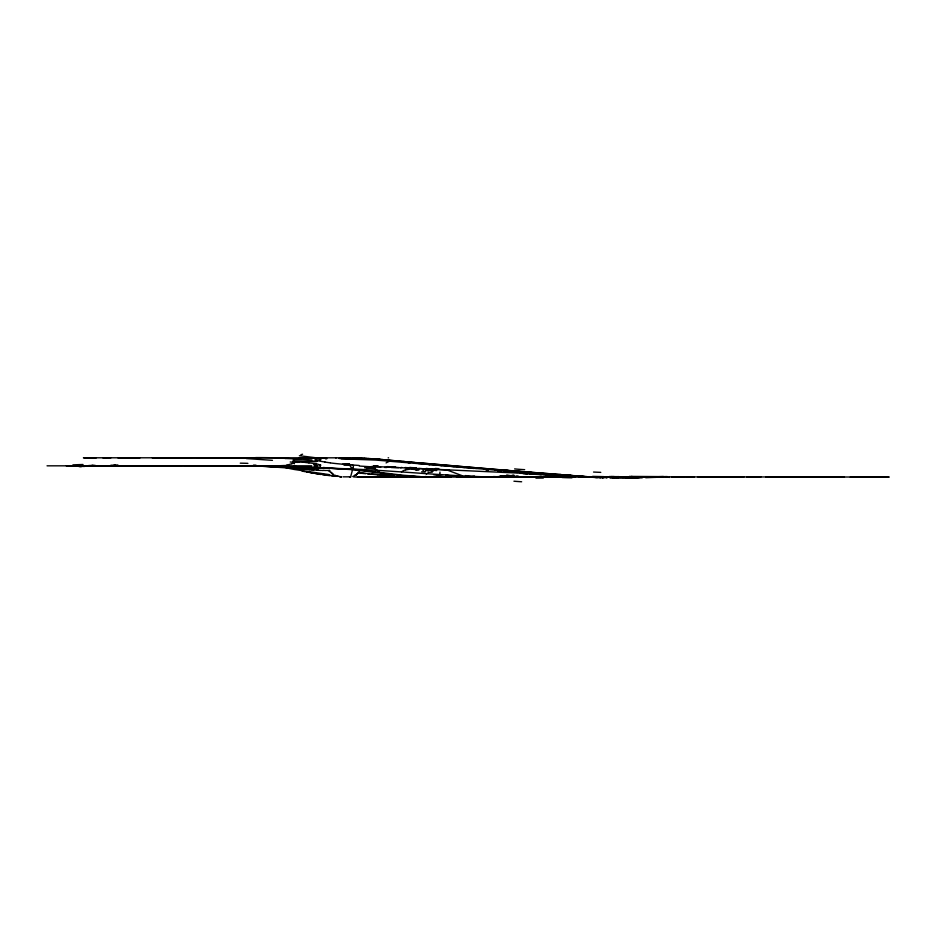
<?xml version="1.0" encoding="UTF-8"?>
<svg xmlns="http://www.w3.org/2000/svg" width="936" height="936" viewBox="0 0 936 936"><rect width="100%" height="100%" fill="white"/><g stroke="black" fill="none" stroke-linecap="round" stroke-linejoin="round"><path stroke-width="1.4" d="M552.38 476.354L552.38 474.435M426.325 476.974L425.201 477.044M428.395 470.902L427.108 470.703A29.858 1.65 0.4 0 1 425.751 470.211L429.94 470.036M353.129 467.509L350.626 476.833L342.974 476.845M426.289 469.755L425.377 469.591M359.459 471.791L355.247 475.511L357.213 474.072L352.732 476.576M426.266 474.072L428.992 472.27L432.21 472.177M426.009 469.942L425.564 469.837A29.8 1.79 0.5 0 0 426.313 470.012L427.424 470.235M573.71 476.167L573.663 477.056M354.732 475.476L357.213 474.072M291.88 463.718L294.746 462.77M291.693 463.776L286.931 465.133M574.564 475.757L574.692 477.056M574.564 476.787L375.816 460.079L341.172 458.827M405.733 469.849L410.6 469.076L416.415 469.661M474.54 476.073L466.549 477.056M401.614 475.09L357.54 469.685L320.428 467.719L352.123 469.626L386.264 473.791M375.57 466.432L372.797 467.076M629.156 476.541L632.186 476.447M296.969 462.185L297.625 462.068M370.796 467.497L366.514 467.988M394.664 476.845L361.507 476.904M352.685 465.145L353.48 465.707L353.118 467.953M667.543 476.693L666.806 476.763M420.018 476.869L416.883 477.056M445.162 477.032L443.769 477.056M284.567 465.508L277.384 465.824M352.521 465.157L352.076 464.911M432.549 476.869L425.81 476.997M667.005 476.752L667.099 476.74A176.623 0.679 -1.9 0 0 666.584 476.833M512.928 475.453L492.406 477.056M342.529 464.244L348.976 463.846M298.923 461.904L304.738 462.384M345.279 464.279L346.917 464.174M327.331 467.895L323.376 467.485M666.175 476.81L665.707 476.845M343.992 465.18L349.502 464.841A9.103 6.306 90 0 1 350.45 466.28L350.544 466.456M377.781 466.233L373.885 466.491M458.02 477.044L457.271 477.056M347.467 464.139L348.824 464.057M372.329 466.584L370.375 466.701M654.943 476.845L663.519 476.506M663.554 476.962L659.938 477.138M563.203 476.787L578.331 476.319L595.682 477.512M660.009 477.138L656.861 477.278M655.492 477.337L656.978 477.278M556.124 476.95L562.01 476.833M655.843 477.325L645.735 477.723M652.053 476.974L648.496 477.056M559.599 476.939L557.435 476.997M303.182 458.172L321.832 458.149M322.978 457.798L319.738 457.798M72.739 465.812L73.757 465.824M642.26 477.828L631.777 478.074M176.307 465.824L175.254 465.847M556.955 477.009L554.065 477.056M294.278 463.835L292.98 461.132L317.058 461.425M292.98 462.162L299.134 462.056M181.373 465.824L180.367 465.835M317.164 465.777L317.011 465.777A40.798 1.158 2.2 0 0 317.503 465.824M180.18 465.847L177.278 465.882M322.756 457.809L321.925 457.809M631.917 478.074L618.368 478.156M171.99 465.906L171.697 465.941M248.578 465.754L267.696 465.824L290.148 467.801M227.881 465.824L252.451 465.66M252.112 465.824L241.359 465.824M307.289 468.69L303.592 468.433M328.232 470.504L329.94 470.48L328.711 470.515M168.574 465.941L168.749 465.941A51.035 1.474 0.5 0 1 166.912 465.964M436.644 477.067L442.564 477.056L440.411 477.044M626.453 477.044L628.641 476.974L617.982 476.646M72.762 465.812L73.417 465.824M229.074 465.73L236.972 465.812M436.153 477.079L440.657 477.044M546.764 476.962L533.637 477.091M339.054 458.476L377.126 459.237L463.531 466.725M327.752 470.504L326.43 470.469M435.766 477.079L434.842 477.079M698.045 477.079L707.008 477.114M110.46 465.824L111.887 465.824M117.807 465.789L118.451 465.789L117.269 465.789M162.911 465.988L166.69 465.976L154.089 466.011M253.024 465.648L254.744 465.648M259.576 465.765L247.689 465.835M426.009 477.056L426.921 477.009M545.665 477.009L555.516 476.95M578.857 476.845L889.188 477.044L886.415 477.044M625.459 477.044L623.575 477.056M319.48 458.593L314.824 458.605M238.095 465.812L241.546 465.8M438.972 477.056L439.932 477.056M555.586 476.904L563.683 476.892M632.923 476.436L663.636 476.623M743.921 476.997L713.419 477.161M309.29 457.786L312.987 457.786M73.394 465.882L83.608 465.871M78.484 465.882L88.943 465.871M104.551 465.847L73.862 465.824L76.389 465.882M173.675 465.765L191.248 465.742M221.095 465.754L219.316 465.765M233.754 465.73L280.145 466.666M156.593 466.011L157.821 465.999M255.551 465.824L307.757 469.287M311.723 465.812L275.827 465.824M532.21 477.091L532.923 477.091M544.787 477.021L541.289 476.997M591.493 477.067L601.988 477.056M758.862 476.962L760.886 476.962M752.778 476.974L751.21 476.974M104.13 457.798L105.639 457.798M191.435 457.739L152.229 457.809M84.568 457.798L83.409 457.798L345.852 457.821M85.059 457.798L96.385 457.798M102.761 457.798L110.951 457.786M160.231 457.798L201.614 457.774M299.263 457.798L314.367 457.856M335.568 457.798L336.34 457.798M117.842 457.798L140.107 457.798M251.176 457.821L213.525 457.774M292.991 458.815L300.807 458.815M314.753 458.815L319.784 458.815M325.459 458.815L326.816 458.815M169.404 465.765L178.729 465.765M185.176 465.742L202.866 465.754L191.915 465.742M199.497 465.754L201.755 465.754M47.034 465.824L277.173 465.824M124.184 465.777L125.775 465.777M133.602 465.824L134.843 465.824M145.805 465.777L173.23 465.765M203.486 465.754L208.435 465.754M212.484 465.765L233.637 465.73M217.924 465.765L219.27 465.765M224.02 465.835L228.396 465.73M235.778 465.812L242.763 465.859M253.82 465.824L261.823 465.754M95.051 465.871L67.532 465.824M151.55 466.011L147.911 466.011M154.311 466.011L144.787 465.999M163.355 465.812L171.148 465.824M206.821 465.812L210.963 465.765M222.171 465.835L209.992 465.812M325.751 470.515L323.435 470.363M414.005 477.056L424.64 477.044M442.365 477.044L443.395 477.044M523.704 477.056L516.262 476.787L506.727 474.985M527.132 477.056C454.557 478.881 382.672 467.719 310.108 468.117L280.238 466.9M586.591 477.067L580.694 477.056M765.671 476.962L812.249 477.044M844.459 477.091L828.032 477.079M617.842 477.056L357.423 477.032M622.896 477.056L648.391 477.056M671.533 477.056L684.93 477.044M885.292 477.044L850.274 477.091M197.297 457.739L238.259 458.219M307.055 457.798L308.88 457.798M314.028 457.786L315.069 457.798M319.153 457.798L314.707 457.786M251.655 457.821L257.997 457.833M321.785 457.809L317.667 457.786M262.911 465.754L280.075 466.584M203.592 465.754L209.091 465.754M214.672 465.754L216.31 465.765M242.67 465.777L245.033 465.8M91.436 465.871L99.427 465.871M95.905 465.871L103.1 465.882M211.653 465.754L212.402 465.754M101.345 465.882L107.336 465.894M141.547 465.999L147.104 465.999M144.167 465.999L137.452 465.988M664.139 476.623L667.286 476.576M482.052 477.056L471.697 476.752L465.496 475.535M511.465 477.056L508.599 477.044M531.484 477.091L521.785 476.88M686.451 477.044L694.337 477.079M383.76 477.044L355.809 477.021M406.587 477.056L382.075 476.892M433.005 477.091L418.86 476.822M434.491 477.067L433.684 477.067M446.18 477.044L429.343 477.009M447.736 477.044L451.304 477.056M465.098 477.056L457.844 476.904L453.504 475.816M376.705 477.044L365.964 476.974M308.494 457.798L310.518 457.809M315.982 457.786L318.696 457.985M239.44 465.835L242.003 465.847M236.2 465.812L239.405 465.894M244.764 465.789L273.078 466.467M106.435 465.894L111.665 465.906M114.648 465.906L139.452 465.988M67.345 465.824L66.304 465.812L66.971 465.812M445.255 477.044L447.747 477.044M245.29 465.789L247.268 465.812M236.047 465.812L239.125 465.824M652.17 477.032L650.906 477.032M561.448 476.962L574.681 477.032M433.298 477.067L431.11 477.056M618.053 478.156L616.356 478.144M309.746 457.798L313.794 457.844M345.396 457.821L347.127 457.833M313.654 457.856L326.582 458.172M616.11 478.144L614.437 478.132M432.385 476.997L433.497 477.009M346.858 457.833L348.005 457.844M310.635 457.809L311.583 457.821M646.273 476.986L634.807 476.798M427.787 476.997L425.821 476.974M428.454 477.021L430.595 477.044M347.876 457.833L349.783 457.856M249.514 465.988L250.754 466.011M249.397 466.034L240.739 465.917M708.903 477.138L707.171 477.114M617.655 476.845L612.039 476.775M613.302 478.109L614.11 478.12M506.633 477.032L493.366 476.576M432.058 476.997L429.881 476.962M425.669 476.997L424.488 476.986M388.276 477.056L386.334 476.915M250.368 465.824L252.58 465.859M612.752 478.109L613.606 478.12M405.92 477.056L403.123 476.904M349.467 457.856L352.486 457.903M69.861 465.871L68.047 465.835M612.577 478.109L610.061 478.062M354.884 477.009L353.597 476.892M339.955 477.032L341.429 477.056M253.293 466.093L254.054 466.105M486.287 469.977L488.077 470.001M498.97 470.188L506.095 470.515M495.296 470.129L501.474 470.363M498.046 471.206L500.83 471.253M323.294 470.492L321.586 470.445M540.634 476.986L536.971 476.892M352.345 457.903L355.247 457.973M486.427 470.071L488.159 470.106M495.179 470.235L496.068 470.258M253.831 465.882L274.002 466.596M296.361 467.122L320.978 467.579M603.732 476.635L592.57 476.377M352.93 457.915L353.515 457.926M294.781 467.017L283.468 466.76M240.505 465.917L239.511 465.894M425.435 476.962L423.774 476.927M240.844 465.812L241.687 465.835M280.812 466.783L320.264 467.579M429.484 476.95L422.943 476.705M361.366 476.892L360.641 476.798M355.083 457.961L356.171 457.996M283.28 466.748L275.488 466.643M606.926 477.992L605.931 477.957M422.23 476.939L420.264 476.88M355.867 457.985L361.144 458.16M316.005 457.915L317.69 457.961M633.637 476.775L629.238 476.588M401.532 476.225L405.37 476.33M356.663 458.008L357.458 458.032M406.002 476.354L409.383 476.471M350.684 476.915L349.514 476.88M280.765 458.219L285.55 458.371M503.311 470.399L504.235 470.434M404.165 476.237L411.302 476.471M358.055 458.055L368.386 458.535M604.141 477.91L602.597 477.851M400.105 476.178L398.011 475.09M316.731 461.471L294.068 461.366L295.448 461.916M320.978 470.422L320.147 470.399M449.104 470.106L418.766 468.48M602.842 477.863L599.918 477.734M409.804 467.52L416.204 467.813M409.441 476.471L411.84 476.494M417.316 476.81L414.414 476.599M361.565 458.184L362.431 458.219M563.835 476.833L562.255 476.763M411.091 476.529L416.239 476.763M411.735 476.564L412.799 476.611M569.696 475.523L570.738 475.57M600.327 477.758L597.191 477.594M319.223 458.02L320.521 458.078M504.598 470.34L507.031 470.562M387.141 466.596L395.647 467.005M363.285 458.254L364.595 458.324M438.762 468.643L435.287 468.468M377.875 466.163L373.698 465.952M560.395 475.078L549.058 474.517M551.702 475.242L554.627 475.383M551.702 476.26L554.627 476.401M319.585 470.363L317.421 470.246M246.332 458.546L272.458 460.348M542.646 474.201L379.642 466.748M551.784 475.102L552.17 477.056M364.783 458.336L366.935 458.453M321.165 458.125L322.253 458.184M555.738 475.043L548.005 474.61M541.219 474.692L529.027 473.979M548.59 474.926L549.841 474.997M512.507 476.412L504.937 475.956M500.561 475.968L512.39 477.056M416.227 476.599L399.181 475.383M298.479 458.968L311.969 459.962M550.824 474.774L551.48 474.809M596.817 477.571L595.027 477.465M597.285 477.606L596.162 477.535M523.06 473.616L527.038 473.862M420.358 476.553L402.457 475.195M367.743 458.488L369.112 458.581M549.912 474.716L547.42 474.564M338.259 476.365L337.276 476.307M368.737 458.558L371.03 458.698M541.3 474.201L529.612 473.452M541.476 474.493L529.636 473.698M317.035 470.223L316.298 470.176M506.516 470.434L550.38 474.283M405.031 467.544L416.181 468.304M369.732 458.617L372.75 458.827M522.311 472.961L527.53 473.312M390.839 475.699L380.987 475.008M541.499 474.178L529.507 473.312M518.029 476.67L515.514 476.494M394.091 475.722L392.102 475.593M336.784 476.272L331.356 475.827M408.073 462.712L410.015 462.84M428.817 464.665L429.811 464.736M550.789 474.318L551.959 474.4L551.152 474.341M359.108 465.473L346.73 464.548A36.165 1.767 4.1 0 1 342.857 464.209L342.026 464.151A24.722 1.228 4.1 0 1 331.285 463.039L330.513 462.934M311.665 469.568L308.178 469.322M311.782 469.568L318.415 470.047M372.411 458.804L375.968 459.061M550.871 474.318L509.418 470.656M552.018 475.43L550.93 475.359M309.29 469.685L290.64 468.211M309.395 469.685L313.993 470.024M391.927 475.582L380.835 474.751M417.947 463.414L476.529 468.421M507.476 470.504L508.447 470.574M436.761 470.551L430.911 470.118M380.858 474.997L377.875 474.774M374.271 458.932L375.114 458.991M527.623 473.546L522.744 473.183M550.157 475.301L522.58 472.949M516.906 476.599L514.086 476.377M561.015 474.61L524.347 471.732M439.85 465.473L441.874 465.625M571.405 475.453L512.963 470.96M375.816 459.05L378.904 459.295M564.829 474.915L566.83 475.067M559.74 474.517L565.204 474.938M315.689 463.577L320.545 465.028M377.746 474.763L367.368 473.885M376.845 459.131L377.875 459.213M565.59 474.973L570.457 475.359M538.34 472.855L539.522 472.949M527.459 473.148L523.481 472.82M315.514 463.566L308.962 462.899M380.695 474.739L377.84 474.505M338.294 476.237L335.626 476.014M378.53 459.26L381.116 459.471M569.392 475.277L576.517 475.874M491.236 469.03L525.26 471.802M507.839 476.798L512.916 477.056L512.916 476.284L509.547 475.968M379.384 459.33L380.25 459.4M571.662 475.465L572.423 475.523M463.332 466.701L491.529 469.053M511.781 470.866L420.346 462.922M514.039 472.025L510.448 471.744L517.397 472.446M426.055 468.456L428.173 468.643M513.911 476.365L512.916 476.284M380.987 459.471L383.152 459.646M573.932 475.652L574.692 475.71M382.028 459.553L384.509 459.763M451.07 466.362L454.147 466.631M432.21 471.077L431.496 471.019M308.845 462.887L305.136 462.442M575.137 475.745L589.224 477.056M588.826 476.986L576.213 475.839M377.723 474.493L371.136 473.909M384.134 459.74L386.568 459.95M512.811 472.259L510.682 472.06M386.252 459.927L388.381 460.114M410.249 462.103L414.742 462.513M387.796 460.056L389.645 460.231M403.591 461.506L410.728 462.15M389.446 460.208L404.34 461.577M462.396 467.368L464.455 467.555M335.135 475.968L317.035 473.71M409.629 467.544L416.005 468.164M507.839 475.804L509.687 475.979M290.219 461.986L294.653 462.419M365.648 473.721L364.537 473.604M335.31 475.254L333.204 475.043M433.017 471.428L432.104 471.334M369.217 473.721L367.614 473.546M472.727 468.363L473.768 468.468M398.818 475.348L386.346 473.803M484.017 469.193L488.288 469.638M329.998 475.687L322.674 474.751M363.94 473.546L360.746 473.16M497.905 470.703L501.099 471.054M486.205 469.802L488.264 470.036M500.023 475.991L500.9 476.085M328.957 474.575L293.682 469.392M428.279 469.147L427.319 469.03M428.279 470.176L426.418 469.942M366.21 473.394L364.666 473.195M428.302 469.252L425.564 468.807M427.846 469.205L425.985 468.854M315.338 460.336L324.991 462.045M413.443 468.468L414.531 468.608A81.034 67.731 -86.2 0 0 415.057 468.714M360.711 473.16L358.558 472.867M426.559 469.041L425.4 468.877M363.917 473.089L362.641 472.914M445.7 475.043L453.948 476.342M353.047 467.941L351.784 467.707M330.034 462.864L325.049 462.056M457.142 476.845L458.09 476.986M358.032 472.247L361.39 472.738M424.441 469.158L425.623 469.357M306.248 471.732L314.168 473.23M433.579 474.669L445.255 476.915M316.789 473.675L317.959 473.955M313.256 473.113L316.532 473.639L315.572 473.511M418.486 469.685L416.883 469.416M338.89 476.412L341.277 476.798M321.118 474.505L319.492 474.236M312.753 473.031L311.477 472.82M364.607 467.754L375.441 468.784M310.974 472.727L309.711 472.505M319.106 474.166L318.345 474.025M415.221 469.123L411.711 468.48M307.417 472.107L306.142 471.873M305.124 471.685L302.059 471.089M286.077 467.789L288.779 468.363M292.629 469.17L289.364 468.48M292.98 461.132L293.401 461.249A12.964 12.952 0 0 1 294.36 461.565L294.43 461.588M461.776 475.546L446.086 469.638M333.134 474.26L329.016 471.054M333.345 474.622L331.051 472.189M439.943 472.072L439.943 475.5M349.502 463.811L349.502 464.841M306.903 457.681A77.981 1.521 0.7 0 1 305.499 457.681M299.38 455.75A164.49 20.592 2.2 0 1 321.446 458.57M557.025 475.851A184.158 3.685 1.4 0 1 551.327 475.792M535.942 478.144A104.458 3.58 -1.6 0 1 543.325 478.062M659.915 476.763A72.283 1.521 -4.6 0 1 657.166 477.103M630.735 477.723A106.657 0.971 -1.3 0 1 625.985 477.875M639.3 477.582A98.994 1.486 -0.7 0 1 635.72 477.688M636.609 477.571A95.039 1.907 -0.2 0 1 632.549 477.664M634.912 477.594A93.109 2.515 0.3 0 1 630.841 477.676M637.673 477.594A94.828 1.977 -0.2 0 1 634.117 477.688M628.15 477.348A93.366 3.311 0.9 0 1 622.253 477.418M618.556 476.635A99.146 5.792 2.2 0 1 611.009 476.611M614.25 476.576A106.412 9.711 3.6 0 1 609.371 476.518M600.772 472.364A119.937 18.509 5.9 0 1 593.541 472.048M300.795 454.849A161.624 10.366 4.2 0 1 302.574 454.217M388.569 457.821A162.571 0.679 0.5 0 1 388.147 457.821M631.589 476.412A80.203 1.661 2.4 0 1 632.303 476.412M654.978 477.149A71.627 0.784 1.4 0 1 651.082 477.138M669.334 477.325A144.004 1.345 1.3 0 1 669.146 477.418M712.928 477.173A124.277 1.065 -1.2 0 1 708.634 477.149M746.905 477.138A71.37 0.714 -0.1 0 1 752.989 477.126M754.428 477.208A123.376 2.153 0 0 1 759.903 477.208M831.191 477.22A124.991 1.228 0.2 0 1 813.431 477.196M612.472 476.833A123.33 7.008 2.7 0 1 604.13 476.705M596.232 476.939A53.34 2.586 2.5 0 1 569.907 475.979M568.199 475.64A52.592 1.1 2.4 0 1 557.212 475.114M527.565 473.628A143.454 0.632 2.7 0 1 520.17 473.242M380.706 467.333A129.975 12.823 4.2 0 1 359.319 466.034M320.849 459.716A138.329 7.207 -2 0 1 319.41 460.231M293.728 458.769A26.699 0.737 2 0 1 297.566 458.968M285.106 458.464A29.741 0.971 1.8 0 1 293.296 458.804M255.586 457.587A45.911 2.164 1.6 0 1 280.753 457.95M253.422 465.18A118.486 6.295 3.3 0 1 255.973 465.145M234.994 466.163A88.557 1.299 -1.6 0 1 236.972 465.964M251.527 466.163A137.838 2.071 2 0 1 253.492 466.186M286.942 465.204A87.317 51.398 75 0 1 284.602 465.672M293.249 466.725A71.042 26.582 -56 0 1 295.507 465.742M297.519 462.419A53.048 22.522 -65.1 0 1 298.83 462.197M320.65 465.052A70.399 4.048 11.3 0 1 320.674 465.169M313.56 464.244A42.249 2.434 10.6 0 1 316.169 465.005M320.276 465.66A31.239 1.579 5.7 0 1 320.077 465.719M320.51 465.8A30.361 1.345 4.4 0 1 319.96 466.011M318.053 465.882A46.999 1.03 1.5 0 1 317.117 465.894M316.31 465.859A44.963 0.667 0.9 0 1 314.04 465.882M240.283 463.168A107.851 4.306 3.9 0 1 247.9 463.355M121.633 465.964A81.537 2.773 0.2 0 1 124.745 465.964M119.597 466.093A77.36 3.721 0.3 0 1 121.657 466.081M72.891 464.876A70.586 2.352 0.1 0 1 83.035 464.502M115.385 465.192A64.537 1.696 -0.8 0 1 110.834 465.227M84.614 466.432A60.103 1.287 -0.6 0 1 78.238 466.327M80.168 466.643A96.607 0.643 3.4 0 1 81.28 466.69M79.841 466.573A95.882 0.725 3.7 0 1 78.987 466.502M68.96 465.976A87.645 1.907 -3.5 0 1 68.468 465.964M68.281 466.046A85.468 1.439 -2.6 0 1 67.895 466.023M80.601 465.765A82.731 0.679 -1.3 0 1 81.596 465.73M110.963 465.894A141.125 0.924 0.3 0 1 114.063 465.906M170.457 465.929A43.547 1.193 0.5 0 1 168.913 465.941A59.53 1.392 0.4 0 0 171.241 465.917M172.189 465.906A36.34 0.936 0.4 0 1 170.879 465.929M175.804 465.859A28.466 0.69 0.3 0 1 172.938 465.917M177.068 465.882A38.774 0.679 0.1 0 1 175.839 465.894M175.348 465.894A43.84 0.831 0.2 0 1 173.897 465.906M173.534 465.906A49.912 1.03 0.3 0 1 171.791 465.917M167.778 465.894A72.166 1.849 0.5 0 1 165.508 465.906M160.22 465.719A132.584 5.031 0.8 0 1 155.329 465.73M110.074 465.882A115.69 0.725 0.3 0 1 113.665 465.894M107.09 465.882A99.017 0.597 0.3 0 1 110.869 465.894M93.12 465.332A77.899 0.807 -1.6 0 1 91.927 465.356M82.181 465.566A80.028 1.556 -3 0 1 81.128 465.578M74.857 465.917A90.23 0.819 4.3 0 1 74.353 465.859M117.913 464.993A56.593 1.24 -0.6 0 1 114.087 465.016M88.616 465.555A63.695 1.451 -0.8 0 1 95.144 465.344M118.252 465.742A71.464 3.709 0.3 0 1 124.441 465.719M524.675 469.661A118.369 64.666 17.2 0 1 514.613 468.901M384.579 467.45A93.179 3.744 1.4 0 1 386.872 467.474M391.225 467.52A93.179 3.744 1.4 0 1 398.689 467.614M423.587 470.504A85.164 5.639 -0.5 0 1 422.873 470.352M408.108 468.105A108.026 2.913 3 0 1 415.76 468.831M424.066 469.404A30.829 1.451 -0.7 0 1 425.962 469.696M425.283 471.604A80.987 5.218 -1.2 0 1 425.014 471.545M351.644 467.918A3.908 2.703 -90 0 1 350.532 466.479M375.418 469.135A25.962 13.49 84.1 0 1 379.185 471.99M401.462 471.955A33.193 18.205 89.2 0 1 405.733 469.755M415.888 470.106A90.593 32.538 -32.4 0 1 417.093 470.352M411.969 477.208A71.078 27.179 -37.2 0 1 421.247 476.833M425.845 476.377A22.838 1.486 44.9 0 1 425.938 476.529M521.644 481.771A86.159 13.981 6.9 0 1 513.934 481.209M571.346 475.593A105.487 6.552 4.3 0 1 574.353 475.827M550.754 475.008A90.827 1.17 3.4 0 1 542.587 474.423M587.094 476.635A94.665 0.714 2.9 0 1 579.302 476.213M418.989 469.907A66.514 54.931 88.8 0 1 418.462 469.825M421.645 471.802A28.466 5.979 -5.4 0 1 425.061 471.908M432.678 470.632A13.186 1.989 0.5 0 1 430.338 470.41M400.339 467.707A88.815 12.297 0.2 0 1 401.918 467.427M571.954 477.816A74.985 15.245 -6 0 1 562.033 477.489M518.895 476.354A115.795 4.212 1 0 1 516.894 475.909M512.905 475.184A117.328 115.303 39.5 0 1 513.923 475.102M377.805 465.695A84.228 36.282 -38.8 0 1 375.664 466.268M373.897 466.128A94.653 23.283 -26.3 0 1 371.908 466.573M386.088 462.934A88.639 16.696 9.2 0 1 391.353 460.723"/></g></svg>
